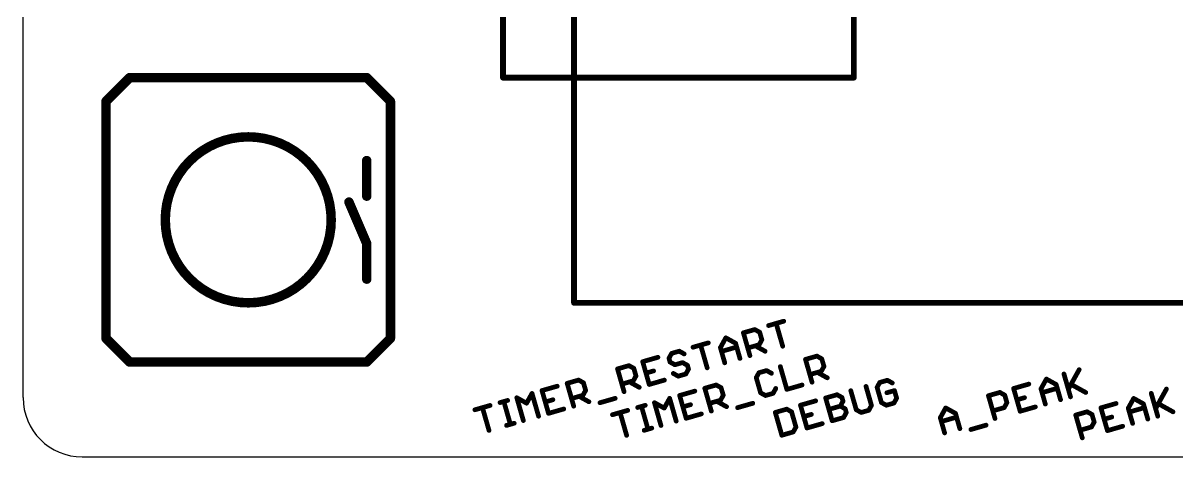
# Model space of a CAD drawing. Extents: x 0 to 102, y -4 to 29.
# Drawn here: x 0 to 24.73, y 0 to 9.3 of the extents above; entities that cross this region are included whole.
import ezdxf

# ---------------------------------------------------------------- set-up
doc = ezdxf.new("R2010")
doc.units = 0
for name, color, linetype in [('20', 53, 'CONTINUOUS'), ('21', 253, 'CONTINUOUS'), ('25', 253, 'CONTINUOUS'), ('51', 41, 'CONTINUOUS')]:
    doc.layers.add(name, color=color, linetype=linetype)

msp = doc.modelspace()

# ---------------------------------------------------------------- linework, layer by layer
at = {"layer": '20'}
for p, q in [((0, 1.27), (0, 24.13)), ((1.27, 0), (100.33, 0))]:
    msp.add_line(p, q, dxfattribs=at)
msp.add_arc((1.27, 1.27), 1.27, 180, 270, dxfattribs=at)
at = {"layer": '21'}
for points, const_width in [([(10.287, 8.128), (10.287, 17.272)], 0.127), ([(17.8054, 8.128), (17.8054, 17.272)], 0.127), ([(6.985, 8.128), (2.667, 8.128)], 0.2032), ([(10.287, 8.128), (17.8054, 8.128)], 0.127), ([(1.778, 4.082), (1.778, 6.096)], 0.2032), ([(7.874, 4.052), (7.874, 6.096)], 0.2032), ([(2.667, 2.032), (6.985, 2.032)], 0.2032)]:
    msp.add_lwpolyline(points, dxfattribs=dict(at, const_width=const_width))
for points, const_width in [([(2.667, 8.1788, 1), (2.667, 8.0772)], 0.1016), ([(6.985, 8.0772, 1), (6.985, 8.1788)], 0.1016), ([(10.287, 8.1598, 1), (10.287, 8.0962)], 0.0635), ([(17.8054, 8.0962, 1), (17.8054, 8.1598)], 0.0635), ([(10.2553, 8.128, 1), (10.3188, 8.128)], 0.0635), ([(17.7737, 8.128, 1), (17.8372, 8.128)], 0.0635), ([(4.826, 3.302, 1), (4.826, 6.858, 1), (4.826, 3.302)], 0.2032), ([(1.8288, 6.096, 1), (1.7272, 6.096)], 0.1016), ([(7.9248, 6.096, 1), (7.8232, 6.096)], 0.1016), ([(1.7272, 4.082, 1), (1.8288, 4.082)], 0.1016), ([(7.8232, 4.052, 1), (7.9248, 4.052)], 0.1016), ([(2.667, 2.0828, 1), (2.667, 1.9812)], 0.1016), ([(6.985, 1.9812, 1), (6.985, 2.0828)], 0.1016)]:
    msp.add_lwpolyline(points, format="xyb", dxfattribs=dict(at, const_width=const_width))
at = {"layer": '25'}
for points, const_width in [([(11.811, 3.302), (11.811, 22.098)], 0.127), ([(48.895, 3.302), (11.811, 3.302)], 0.127), ([(15.4388, 2.6598), (15.6832, 2.7298)], 0.1016), ([(15.6832, 2.7298), (15.788, 2.6717)], 0.1016), ([(15.788, 2.6717), (15.8347, 2.5088)], 0.1016), ([(15.9784, 2.8145), (16.3042, 2.9079)], 0.1016), ([(16.2814, 2.3724), (16.1413, 2.8612)], 0.1016), ([(14.3597, 2.3503), (14.6855, 2.4438)], 0.1016), ([(14.946, 2.3421), (15.0622, 2.5518)], 0.1016), ([(15.0622, 2.5518), (15.2718, 2.4356)], 0.1016), ([(15.2718, 2.4356), (15.3652, 2.1097)], 0.1016), ([(15.5789, 2.171), (15.4388, 2.6598)], 0.1016), ([(15.8347, 2.5088), (15.7766, 2.404)], 0.1016), ([(13.9016, 2.219), (13.8435, 2.1141)], 0.1016), ([(14.0645, 2.2657), (13.9016, 2.219)], 0.1016), ([(14.1693, 2.2076), (14.0645, 2.2657)], 0.1016), ([(14.6627, 1.9083), (14.5226, 2.397)], 0.1016), ([(15.0394, 2.0163), (14.946, 2.3421)], 0.1016), ([(14.9693, 2.2607), (15.2951, 2.3541)], 0.1016), ([(15.7766, 2.404), (15.5322, 2.3339)], 0.1016), ([(15.6951, 2.3806), (15.9048, 2.2644)], 0.1016), ([(12.741, 1.8862), (12.9854, 1.9563)], 0.1016), ([(12.9854, 1.9563), (13.0902, 1.8982)], 0.1016), ([(13.6064, 2.1343), (13.2806, 2.0409)], 0.1016), ([(13.2806, 2.0409), (13.4207, 1.5522)], 0.1016), ([(13.8435, 2.1141), (13.8668, 2.0327)], 0.1016), ([(13.8668, 2.0327), (13.9716, 1.9746)], 0.1016), ([(13.9716, 1.9746), (14.1346, 2.0213)], 0.1016), ([(14.1346, 2.0213), (14.2394, 1.9632)], 0.1016), ([(14.2394, 1.9632), (14.2627, 1.8818)], 0.1016), ([(16.2304, 1.9355), (16.3706, 1.4468)], 0.1016), ([(16.77, 2.0902), (17.0143, 2.1603)], 0.1016), ([(16.9101, 1.6015), (16.77, 2.0902)], 0.1016), ([(17.0143, 2.1603), (17.1192, 2.1022)], 0.1016), ([(17.1659, 1.9393), (17.1078, 1.8345)], 0.1016), ([(17.1192, 2.1022), (17.1659, 1.9393)], 0.1016), ([(12.8811, 1.3974), (12.741, 1.8862)], 0.1016), ([(13.1369, 1.7352), (13.0788, 1.6304)], 0.1016), ([(13.0902, 1.8982), (13.1369, 1.7352)], 0.1016), ([(13.3506, 1.7965), (13.5135, 1.8432)], 0.1016), ([(14.0417, 1.7302), (13.9369, 1.7883)], 0.1016), ([(14.2046, 1.7769), (14.0417, 1.7302)], 0.1016), ([(14.2627, 1.8818), (14.2046, 1.7769)], 0.1016), ([(15.7723, 1.8041), (15.7142, 1.6993)], 0.1016), ([(15.7142, 1.6993), (15.8076, 1.3735)], 0.1016), ([(15.9352, 1.8509), (15.7723, 1.8041)], 0.1016), ([(16.04, 1.7928), (15.9352, 1.8509)], 0.1016), ([(17.1078, 1.8345), (16.8634, 1.7644)], 0.1016), ([(17.0263, 1.8111), (17.2359, 1.6949)], 0.1016), ([(22.31, 1.7763), (22.4501, 1.2876)], 0.1016), ([(22.4034, 1.4505), (22.6358, 1.8697)], 0.1016), ([(11.4481, 1.5155), (11.1223, 1.422)], 0.1016), ([(11.6619, 1.5767), (11.9062, 1.6468)], 0.1016), ([(11.802, 1.088), (11.6619, 1.5767)], 0.1016), ([(11.9062, 1.6468), (12.011, 1.5887)], 0.1016), ([(12.011, 1.5887), (12.0578, 1.4258)], 0.1016), ([(13.0788, 1.6304), (12.8344, 1.5604)], 0.1016), ([(12.9973, 1.6071), (13.207, 1.4909)], 0.1016), ([(13.4207, 1.5522), (13.7465, 1.6456)], 0.1016), ([(14.6117, 1.4714), (14.8561, 1.5414)], 0.1016), ([(14.7519, 0.9826), (14.6117, 1.4714)], 0.1016), ([(14.8561, 1.5414), (14.9609, 1.4833)], 0.1016), ([(14.9609, 1.4833), (15.0076, 1.3204)], 0.1016), ([(16.0754, 1.3621), (16.1335, 1.4669)], 0.1016), ([(16.3706, 1.4468), (16.6964, 1.5402)], 0.1016), ([(18.184, 1.1037), (18.0673, 1.511)], 0.1016), ([(18.3624, 1.5956), (18.3043, 1.4908)], 0.1016), ([(18.3043, 1.4908), (18.3978, 1.165)], 0.1016), ([(18.5254, 1.6423), (18.3624, 1.5956)], 0.1016), ([(18.6302, 1.5842), (18.5254, 1.6423)], 0.1016), ([(21.5567, 1.5603), (21.2308, 1.4669)], 0.1016), ([(21.2308, 1.4669), (21.371, 0.9782)], 0.1016), ([(21.8171, 1.4587), (21.9333, 1.6683)], 0.1016), ([(21.9105, 1.1329), (21.8171, 1.4587)], 0.1016), ([(21.8405, 1.3772), (22.1663, 1.4707)], 0.1016), ([(21.9333, 1.6683), (22.1429, 1.5521)], 0.1016), ([(22.1429, 1.5521), (22.2364, 1.2263)], 0.1016), ([(22.4615, 1.5553), (22.7759, 1.381)], 0.1016), ([(24.2741, 1.0357), (24.5065, 1.4549)], 0.1016), ([(10.223, 1.1642), (10.3859, 1.2109)], 0.1016), ([(10.4446, 0.6988), (10.3045, 1.1875)], 0.1016), ([(10.7229, 0.7786), (10.5827, 1.2673)], 0.1016), ([(10.5827, 1.2673), (10.7924, 1.1511)], 0.1016), ([(10.7924, 1.1511), (10.9086, 1.3607)], 0.1016), ([(10.9086, 1.3607), (11.0487, 0.872)], 0.1016), ([(11.1223, 1.422), (11.2624, 0.9333)], 0.1016), ([(11.1924, 1.1777), (11.3553, 1.2244)], 0.1016), ([(11.9997, 1.321), (11.7553, 1.2509)], 0.1016), ([(11.9182, 1.2976), (12.1278, 1.1814)], 0.1016), ([(12.0578, 1.4258), (11.9997, 1.321)], 0.1016), ([(12.3649, 1.1613), (12.6908, 1.2547)], 0.1016), ([(13.7422, 1.0457), (13.8584, 1.2554)], 0.1016), ([(13.8584, 1.2554), (13.9986, 0.7666)], 0.1016), ([(14.398, 1.4101), (14.0722, 1.3166)], 0.1016), ([(14.0722, 1.3166), (14.2123, 0.8279)], 0.1016), ([(14.9495, 1.2156), (14.7051, 1.1455)], 0.1016), ([(14.8681, 1.1922), (15.0777, 1.076)], 0.1016), ([(15.0076, 1.3204), (14.9495, 1.2156)], 0.1016), ([(15.8076, 1.3735), (15.9124, 1.3154)], 0.1016), ([(15.9124, 1.3154), (16.0754, 1.3621)], 0.1016), ([(16.9881, 1.2015), (16.6623, 1.1081)], 0.1016), ([(17.2019, 1.2628), (17.4462, 1.3329)], 0.1016), ([(17.342, 0.7741), (17.2019, 1.2628)], 0.1016), ([(17.4462, 1.3329), (17.551, 1.2748)], 0.1016), ([(17.5744, 1.1934), (17.5163, 1.0885)], 0.1016), ([(17.551, 1.2748), (17.5744, 1.1934)], 0.1016), ([(17.7414, 1.4176), (17.8582, 1.0103)], 0.1016), ([(18.6769, 1.4213), (18.514, 1.3746)], 0.1016), ([(18.6655, 1.1536), (18.7236, 1.2584)], 0.1016), ([(18.7236, 1.2584), (18.6769, 1.4213)], 0.1016), ([(20.6913, 1.3122), (20.9356, 1.3822)], 0.1016), ([(20.8314, 0.8234), (20.6913, 1.3122)], 0.1016), ([(20.9356, 1.3822), (21.0405, 1.3241)], 0.1016), ([(21.0405, 1.3241), (21.0872, 1.1612)], 0.1016), ([(21.3009, 1.2225), (21.4638, 1.2692)], 0.1016), ([(23.6878, 1.0439), (23.804, 1.2535)], 0.1016), ([(23.804, 1.2535), (24.0137, 1.1373)], 0.1016), ([(24.1807, 1.3615), (24.3208, 0.8728)], 0.1016), ([(9.6835, 1.0095), (10.0093, 1.1029)], 0.1016), ([(9.9865, 0.5674), (9.8464, 1.0562)], 0.1016), ([(11.2624, 0.9333), (11.5883, 1.0267)], 0.1016), ([(12.6333, 0.9041), (12.9591, 0.9975)], 0.1016), ([(12.9364, 0.462), (12.7962, 0.9508)], 0.1016), ([(13.1729, 1.0588), (13.3358, 1.1055)], 0.1016), ([(13.3945, 0.5934), (13.2543, 1.0821)], 0.1016), ([(13.6727, 0.6732), (13.5326, 1.1619)], 0.1016), ([(13.5326, 1.1619), (13.7422, 1.0457)], 0.1016), ([(14.1422, 1.0723), (14.3051, 1.119)], 0.1016), ([(15.3148, 1.0559), (15.6406, 1.1493)], 0.1016), ([(16.3671, 1.0235), (16.1227, 0.9534)], 0.1016), ([(16.1227, 0.9534), (16.2629, 0.4647)], 0.1016), ([(16.4719, 0.9654), (16.3671, 1.0235)], 0.1016), ([(16.5654, 0.6395), (16.4719, 0.9654)], 0.1016), ([(16.6623, 1.1081), (16.8024, 0.6194)], 0.1016), ([(17.2719, 1.0185), (17.5163, 1.0885)], 0.1016), ([(17.5163, 1.0885), (17.6211, 1.0304)], 0.1016), ([(17.6445, 0.949), (17.5864, 0.8442)], 0.1016), ([(17.6211, 1.0304), (17.6445, 0.949)], 0.1016), ([(17.8582, 1.0103), (17.963, 0.9522)], 0.1016), ([(17.963, 0.9522), (18.1259, 0.9989)], 0.1016), ([(18.1259, 0.9989), (18.184, 1.1037)], 0.1016), ([(18.3978, 1.165), (18.5026, 1.1069)], 0.1016), ([(18.5026, 1.1069), (18.6655, 1.1536)], 0.1016), ([(19.6589, 0.8398), (19.7751, 1.0495)], 0.1016), ([(19.7751, 1.0495), (19.9847, 0.9333)], 0.1016), ([(21.0291, 1.0564), (20.7847, 0.9863)], 0.1016), ([(21.0872, 1.1612), (21.0291, 1.0564)], 0.1016), ([(21.371, 0.9782), (21.6968, 1.0716)], 0.1016), ([(22.562, 0.8974), (22.8064, 0.9674)], 0.1016), ([(22.8064, 0.9674), (22.9112, 0.9093)], 0.1016), ([(23.4274, 1.1455), (23.1016, 1.0521)], 0.1016), ([(23.1016, 1.0521), (23.2417, 0.5633)], 0.1016), ([(23.7813, 0.7181), (23.6878, 1.0439)], 0.1016), ([(23.7112, 0.9624), (24.037, 1.0558)], 0.1016), ([(24.0137, 1.1373), (24.1071, 0.8115)], 0.1016), ([(24.3322, 1.1405), (24.6467, 0.9662)], 0.1016), ([(10.3632, 0.6754), (10.5261, 0.7221)], 0.1016), ([(14.2123, 0.8279), (14.5381, 0.9213)], 0.1016), ([(16.7324, 0.8637), (16.8953, 0.9105)], 0.1016), ([(16.8024, 0.6194), (17.1283, 0.7128)], 0.1016), ([(17.5864, 0.8442), (17.342, 0.7741)], 0.1016), ([(19.7523, 0.514), (19.6589, 0.8398)], 0.1016), ([(19.6822, 0.7584), (20.0081, 0.8518)], 0.1016), ([(19.9847, 0.9333), (20.0781, 0.6074)], 0.1016), ([(22.7021, 0.4086), (22.562, 0.8974)], 0.1016), ([(22.9579, 0.7464), (22.8998, 0.6416)], 0.1016), ([(22.9112, 0.9093), (22.9579, 0.7464)], 0.1016), ([(23.1716, 0.8077), (23.3346, 0.8544)], 0.1016), ([(13.313, 0.57), (13.4759, 0.6168)], 0.1016), ([(16.2629, 0.4647), (16.5072, 0.5347)], 0.1016), ([(16.5072, 0.5347), (16.5654, 0.6395)], 0.1016), ([(20.3152, 0.5873), (20.641, 0.6807)], 0.1016), ([(22.8998, 0.6416), (22.6554, 0.5715)], 0.1016), ([(23.2417, 0.5633), (23.5675, 0.6568)], 0.1016)]:
    msp.add_lwpolyline(points, dxfattribs=dict(at, const_width=const_width))
for points, const_width in [([(11.811, 3.3338, 1), (11.811, 3.2702)], 0.0635), ([(11.7792, 3.302, 1), (11.8428, 3.302)], 0.0635), ([(15.6955, 2.752, 1), (15.6709, 2.7076)], 0.0508), ([(15.6902, 2.7054, 1), (15.6762, 2.7542)], 0.0508), ([(15.8124, 2.6787, 1), (15.7636, 2.6647)], 0.0508), ([(15.9714, 2.8389, 1), (15.9854, 2.7901)], 0.0508), ([(16.1657, 2.8682, 1), (16.1169, 2.8542)], 0.0508), ([(16.3112, 2.8835, 1), (16.2972, 2.9323)], 0.0508), ([(14.6925, 2.4193, 1), (14.6785, 2.4682)], 0.0508), ([(15.0745, 2.574, 1), (15.0498, 2.5295)], 0.0508), ([(15.0844, 2.5394, 1), (15.0399, 2.5641)], 0.0508), ([(15.2962, 2.4426, 1), (15.2474, 2.4286)], 0.0508), ([(15.2595, 2.4133, 1), (15.2841, 2.4578)], 0.0508), ([(15.4632, 2.6668, 1), (15.4144, 2.6528)], 0.0508), ([(15.4318, 2.6842, 1), (15.4458, 2.6353)], 0.0508), ([(15.7757, 2.6495, 1), (15.8003, 2.6939)], 0.0508), ([(15.8103, 2.5018, 1), (15.8591, 2.5158)], 0.0508), ([(15.8569, 2.4965, 1), (15.8125, 2.5211)], 0.0508), ([(13.8946, 2.2434, 1), (13.9086, 2.1945)], 0.0508), ([(13.9238, 2.2067, 1), (13.8794, 2.2313)], 0.0508), ([(14.0768, 2.2879, 1), (14.0522, 2.2435)], 0.0508), ([(14.0715, 2.2413, 1), (14.0575, 2.2901)], 0.0508), ([(14.157, 2.1854, 1), (14.1816, 2.2298)], 0.0508), ([(14.3527, 2.3747, 1), (14.3667, 2.3259)], 0.0508), ([(14.547, 2.404, 1), (14.4982, 2.39)], 0.0508), ([(14.9704, 2.3491, 1), (14.9215, 2.3351)], 0.0508), ([(14.9237, 2.3544, 1), (14.9682, 2.3298)], 0.0508), ([(14.9623, 2.2851, 1), (14.9763, 2.2363)], 0.0508), ([(15.3021, 2.3297, 1), (15.2881, 2.3785)], 0.0508), ([(15.5252, 2.3583, 1), (15.5392, 2.3095)], 0.0508), ([(15.7075, 2.4029, 1), (15.6828, 2.3584)], 0.0508), ([(15.7544, 2.4163, 1), (15.7988, 2.3917)], 0.0508), ([(15.7836, 2.3796, 1), (15.7696, 2.4284)], 0.0508), ([(15.8925, 2.2422, 1), (15.9171, 2.2867)], 0.0508), ([(16.257, 2.3654, 1), (16.3058, 2.3794)], 0.0508), ([(12.9977, 1.9785, 1), (12.973, 1.934)], 0.0508), ([(12.9924, 1.9318, 1), (12.9784, 1.9807)], 0.0508), ([(13.305, 2.0479, 1), (13.2561, 2.0339)], 0.0508), ([(13.2736, 2.0653, 1), (13.2876, 2.0165)], 0.0508), ([(13.6134, 2.1099, 1), (13.5994, 2.1587)], 0.0508), ([(13.8679, 2.1212, 1), (13.8191, 2.1071)], 0.0508), ([(13.8213, 2.1265, 1), (13.8657, 2.1018)], 0.0508), ([(13.8791, 2.0549, 1), (13.8545, 2.0105)], 0.0508), ([(13.8424, 2.0257, 1), (13.8912, 2.0397)], 0.0508), ([(13.9646, 1.999, 1), (13.9786, 1.9502)], 0.0508), ([(13.9593, 1.9524, 1), (13.984, 1.9968)], 0.0508), ([(14.1469, 2.0435, 1), (14.1222, 1.9991)], 0.0508), ([(14.1416, 1.9969, 1), (14.1276, 2.0457)], 0.0508), ([(14.2638, 1.9702, 1), (14.215, 1.9562)], 0.0508), ([(14.2271, 1.941, 1), (14.2517, 1.9854)], 0.0508), ([(15.015, 2.0093, 1), (15.0638, 2.0233)], 0.0508), ([(15.3408, 2.1027, 1), (15.3896, 2.1167)], 0.0508), ([(15.5545, 2.164, 1), (15.6034, 2.178)], 0.0508), ([(16.2548, 1.9425, 1), (16.206, 1.9285)], 0.0508), ([(16.7944, 2.0972, 1), (16.7456, 2.0832)], 0.0508), ([(16.763, 2.1146, 1), (16.777, 2.0658)], 0.0508), ([(17.0266, 2.1825, 1), (17.002, 2.1381)], 0.0508), ([(17.0213, 2.1359, 1), (17.0073, 2.1847)], 0.0508), ([(17.1436, 2.1092, 1), (17.0947, 2.0952)], 0.0508), ([(17.1068, 2.08, 1), (17.1315, 2.1244)], 0.0508), ([(17.1881, 1.927, 1), (17.1437, 1.9516)], 0.0508), ([(12.7654, 1.8932, 1), (12.7166, 1.8792)], 0.0508), ([(12.734, 1.9106, 1), (12.748, 1.8618)], 0.0508), ([(13.1146, 1.9052, 1), (13.0658, 1.8911)], 0.0508), ([(13.0779, 1.8759, 1), (13.1025, 1.9204)], 0.0508), ([(13.1125, 1.7282, 1), (13.1613, 1.7422)], 0.0508), ([(13.1591, 1.7229, 1), (13.1147, 1.7475)], 0.0508), ([(13.3436, 1.8209, 1), (13.3576, 1.7721)], 0.0508), ([(13.5205, 1.8188, 1), (13.5065, 1.8677)], 0.0508), ([(13.9492, 1.8105, 1), (13.9246, 1.7661)], 0.0508), ([(14.0347, 1.7546, 1), (14.0487, 1.7058)], 0.0508), ([(14.0294, 1.708, 1), (14.054, 1.7524)], 0.0508), ([(14.1824, 1.7893, 1), (14.2268, 1.7646)], 0.0508), ([(14.2116, 1.7525, 1), (14.1976, 1.8014)], 0.0508), ([(14.2383, 1.8748, 1), (14.2871, 1.8888)], 0.0508), ([(14.2849, 1.8694, 1), (14.2405, 1.8941)], 0.0508), ([(14.6383, 1.9013, 1), (14.6872, 1.9153)], 0.0508), ([(15.7386, 1.7063, 1), (15.6898, 1.6923)], 0.0508), ([(15.692, 1.7116, 1), (15.7364, 1.687)], 0.0508), ([(15.7653, 1.8286, 1), (15.7793, 1.7797)], 0.0508), ([(15.7945, 1.7918, 1), (15.7501, 1.8165)], 0.0508), ([(15.9475, 1.8731, 1), (15.9229, 1.8286)], 0.0508), ([(15.9422, 1.8264, 1), (15.9282, 1.8753)], 0.0508), ([(16.0277, 1.7705, 1), (16.0523, 1.815)], 0.0508), ([(16.8564, 1.7888, 1), (16.8704, 1.74)], 0.0508), ([(17.0386, 1.8333, 1), (17.014, 1.7889)], 0.0508), ([(17.0856, 1.8468, 1), (17.13, 1.8222)], 0.0508), ([(17.1148, 1.81, 1), (17.1008, 1.8589)], 0.0508), ([(17.1414, 1.9323, 1), (17.1903, 1.9463)], 0.0508), ([(17.2236, 1.6727, 1), (17.2483, 1.7171)], 0.0508), ([(22.3344, 1.7833, 1), (22.2855, 1.7693)], 0.0508), ([(22.658, 1.8574, 1), (22.6136, 1.8821)], 0.0508), ([(11.4551, 1.491, 1), (11.4411, 1.5399)], 0.0508), ([(11.6863, 1.5837, 1), (11.6374, 1.5697)], 0.0508), ([(11.6549, 1.6012, 1), (11.6689, 1.5523)], 0.0508), ([(11.9185, 1.669, 1), (11.8939, 1.6246)], 0.0508), ([(11.9132, 1.6224, 1), (11.8992, 1.6712)], 0.0508), ([(12.0355, 1.5957, 1), (11.9866, 1.5817)], 0.0508), ([(11.9987, 1.5665, 1), (12.0234, 1.6109)], 0.0508), ([(12.8274, 1.5848, 1), (12.8414, 1.5359)], 0.0508), ([(13.0096, 1.6293, 1), (12.985, 1.5849)], 0.0508), ([(13.0566, 1.6427, 1), (13.101, 1.6181)], 0.0508), ([(13.0858, 1.606, 1), (13.0718, 1.6548)], 0.0508), ([(13.1946, 1.4687, 1), (13.2193, 1.5131)], 0.0508), ([(13.4137, 1.5766, 1), (13.4277, 1.5277)], 0.0508), ([(13.3963, 1.5452, 1), (13.4451, 1.5592)], 0.0508), ([(13.7535, 1.6212, 1), (13.7395, 1.67)], 0.0508), ([(14.6361, 1.4784, 1), (14.5873, 1.4644)], 0.0508), ([(14.6047, 1.4958, 1), (14.6187, 1.4469)], 0.0508), ([(14.8684, 1.5636, 1), (14.8438, 1.5192)], 0.0508), ([(14.8631, 1.517, 1), (14.8491, 1.5658)], 0.0508), ([(14.9853, 1.4903, 1), (14.9365, 1.4763)], 0.0508), ([(14.9486, 1.4611, 1), (14.9732, 1.5055)], 0.0508), ([(16.1557, 1.4546, 1), (16.1112, 1.4792)], 0.0508), ([(16.3635, 1.4712, 1), (16.3776, 1.4224)], 0.0508), ([(16.7034, 1.5158, 1), (16.6894, 1.5646)], 0.0508), ([(16.8857, 1.5945, 1), (16.9345, 1.6085)], 0.0508), ([(18.0917, 1.518, 1), (18.0428, 1.504)], 0.0508), ([(18.3288, 1.4978, 1), (18.2799, 1.4838)], 0.0508), ([(18.2821, 1.5031, 1), (18.3266, 1.4785)], 0.0508), ([(18.3554, 1.62, 1), (18.3694, 1.5712)], 0.0508), ([(18.3847, 1.5833, 1), (18.3402, 1.6079)], 0.0508), ([(18.5377, 1.6646, 1), (18.513, 1.6201)], 0.0508), ([(18.5324, 1.6179, 1), (18.5184, 1.6668)], 0.0508), ([(18.6179, 1.562, 1), (18.6425, 1.6065)], 0.0508), ([(21.2553, 1.4739, 1), (21.2064, 1.4599)], 0.0508), ([(21.2238, 1.4913, 1), (21.2378, 1.4425)], 0.0508), ([(21.5637, 1.5359, 1), (21.5497, 1.5847)], 0.0508), ([(21.8415, 1.4657, 1), (21.7927, 1.4517)], 0.0508), ([(21.7949, 1.471, 1), (21.8393, 1.4464)], 0.0508), ([(21.9456, 1.6905, 1), (21.921, 1.6461)], 0.0508), ([(21.9555, 1.656, 1), (21.9111, 1.6806)], 0.0508), ([(22.1674, 1.5591, 1), (22.1185, 1.5451)], 0.0508), ([(22.1306, 1.5299, 1), (22.1553, 1.5743)], 0.0508), ([(22.1733, 1.4462, 1), (22.1593, 1.4951)], 0.0508), ([(22.3812, 1.4628, 1), (22.4256, 1.4382)], 0.0508), ([(22.4738, 1.5775, 1), (22.4492, 1.5331)], 0.0508), ([(24.5287, 1.4426, 1), (24.4843, 1.4673)], 0.0508), ([(10.3289, 1.1945, 1), (10.2801, 1.1805)], 0.0508), ([(10.3929, 1.1865, 1), (10.3789, 1.2353)], 0.0508), ([(10.6072, 1.2743, 1), (10.5583, 1.2603)], 0.0508), ([(10.5951, 1.2895, 1), (10.5704, 1.2451)], 0.0508), ([(10.933, 1.3677, 1), (10.8841, 1.3537)], 0.0508), ([(10.9308, 1.3484, 1), (10.8864, 1.3731)], 0.0508), ([(11.1467, 1.429, 1), (11.0979, 1.415)], 0.0508), ([(11.1153, 1.4464, 1), (11.1293, 1.3976)], 0.0508), ([(11.3623, 1.2, 1), (11.3483, 1.2488)], 0.0508), ([(11.7483, 1.2753, 1), (11.7623, 1.2265)], 0.0508), ([(11.9305, 1.3198, 1), (11.9059, 1.2754)], 0.0508), ([(11.9774, 1.3333, 1), (12.0219, 1.3087)], 0.0508), ([(12.0067, 1.2966, 1), (11.9927, 1.3454)], 0.0508), ([(12.0333, 1.4188, 1), (12.0822, 1.4328)], 0.0508), ([(12.08, 1.4135, 1), (12.0355, 1.4381)], 0.0508), ([(12.6978, 1.2303, 1), (12.6838, 1.2791)], 0.0508), ([(12.8567, 1.3904, 1), (12.9056, 1.4044)], 0.0508), ([(13.8828, 1.2624, 1), (13.834, 1.2484)], 0.0508), ([(13.8806, 1.243, 1), (13.8362, 1.2677)], 0.0508), ([(14.0966, 1.3236, 1), (14.0477, 1.3096)], 0.0508), ([(14.0652, 1.3411, 1), (14.0792, 1.2922)], 0.0508), ([(14.405, 1.3857, 1), (14.391, 1.4345)], 0.0508), ([(14.8804, 1.2145, 1), (14.8557, 1.17)], 0.0508), ([(14.9273, 1.2279, 1), (14.9717, 1.2033)], 0.0508), ([(14.9565, 1.1912, 1), (14.9425, 1.24)], 0.0508), ([(14.9832, 1.3134, 1), (15.032, 1.3274)], 0.0508), ([(15.0298, 1.3081, 1), (14.9854, 1.3327)], 0.0508), ([(15.8199, 1.3957, 1), (15.7953, 1.3513)], 0.0508), ([(15.7832, 1.3665, 1), (15.832, 1.3805)], 0.0508), ([(15.9054, 1.3398, 1), (15.9194, 1.291)], 0.0508), ([(15.9001, 1.2932, 1), (15.9248, 1.3376)], 0.0508), ([(16.0531, 1.3744, 1), (16.0976, 1.3498)], 0.0508), ([(16.0824, 1.3377, 1), (16.0684, 1.3865)], 0.0508), ([(16.3461, 1.4398, 1), (16.395, 1.4538)], 0.0508), ([(16.9951, 1.1771, 1), (16.9811, 1.226)], 0.0508), ([(17.2263, 1.2698, 1), (17.1774, 1.2558)], 0.0508), ([(17.1949, 1.2873, 1), (17.2089, 1.2384)], 0.0508), ([(17.4585, 1.3551, 1), (17.4339, 1.3107)], 0.0508), ([(17.4532, 1.3085, 1), (17.4392, 1.3573)], 0.0508), ([(17.5755, 1.2818, 1), (17.5266, 1.2678)], 0.0508), ([(17.5387, 1.2526, 1), (17.5634, 1.297)], 0.0508), ([(17.5966, 1.181, 1), (17.5522, 1.2057)], 0.0508), ([(17.7658, 1.4246, 1), (17.717, 1.4105)], 0.0508), ([(18.507, 1.399, 1), (18.521, 1.3502)], 0.0508), ([(18.7013, 1.4283, 1), (18.6525, 1.4143)], 0.0508), ([(18.6839, 1.3969, 1), (18.6699, 1.4457)], 0.0508), ([(18.6992, 1.2514, 1), (18.748, 1.2654)], 0.0508), ([(18.7458, 1.2461, 1), (18.7014, 1.2707)], 0.0508), ([(20.7157, 1.3192, 1), (20.6669, 1.3052)], 0.0508), ([(20.6843, 1.3366, 1), (20.6983, 1.2878)], 0.0508), ([(20.948, 1.4045, 1), (20.9233, 1.36)], 0.0508), ([(20.9426, 1.3578, 1), (20.9286, 1.4067)], 0.0508), ([(21.0649, 1.3311, 1), (21.016, 1.3171)], 0.0508), ([(21.0281, 1.3019, 1), (21.0528, 1.3464)], 0.0508), ([(21.2939, 1.2469, 1), (21.3079, 1.1981)], 0.0508), ([(21.4708, 1.2448, 1), (21.4568, 1.2936)], 0.0508), ([(21.8335, 1.4016, 1), (21.8475, 1.3528)], 0.0508), ([(22.212, 1.2193, 1), (22.2608, 1.2333)], 0.0508), ([(22.4257, 1.2806, 1), (22.4745, 1.2946)], 0.0508), ([(22.7636, 1.3588, 1), (22.7882, 1.4032)], 0.0508), ([(23.8164, 1.2757, 1), (23.7917, 1.2313)], 0.0508), ([(23.8263, 1.2412, 1), (23.7818, 1.2658)], 0.0508), ([(24.2051, 1.3685, 1), (24.1563, 1.3545)], 0.0508), ([(9.6765, 1.0339, 1), (9.6905, 0.985)], 0.0508), ([(9.8708, 1.0632, 1), (9.822, 1.0492)], 0.0508), ([(10.0163, 1.0785, 1), (10.0023, 1.1273)], 0.0508), ([(10.216, 1.1886, 1), (10.23, 1.1398)], 0.0508), ([(10.7702, 1.1634, 1), (10.8146, 1.1388)], 0.0508), ([(10.7801, 1.1289, 1), (10.8047, 1.1733)], 0.0508), ([(11.1854, 1.2021, 1), (11.1994, 1.1532)], 0.0508), ([(11.5953, 1.0023, 1), (11.5813, 1.0511)], 0.0508), ([(11.7776, 1.081, 1), (11.8264, 1.095)], 0.0508), ([(12.1155, 1.1592, 1), (12.1401, 1.2037)], 0.0508), ([(12.3579, 1.1857, 1), (12.3719, 1.1369)], 0.0508), ([(12.8207, 0.9578, 1), (12.7718, 0.9438)], 0.0508), ([(12.9661, 0.9731, 1), (12.9521, 1.0219)], 0.0508), ([(13.1659, 1.0832, 1), (13.1799, 1.0344)], 0.0508), ([(13.2788, 1.0891, 1), (13.2299, 1.0751)], 0.0508), ([(13.3428, 1.0811, 1), (13.3288, 1.1299)], 0.0508), ([(13.557, 1.1689, 1), (13.5082, 1.1549)], 0.0508), ([(13.5449, 1.1841, 1), (13.5203, 1.1397)], 0.0508), ([(13.72, 1.058, 1), (13.7644, 1.0334)], 0.0508), ([(13.7299, 1.0235, 1), (13.7545, 1.0679)], 0.0508), ([(14.1352, 1.0967, 1), (14.1492, 1.0479)], 0.0508), ([(14.3121, 1.0946, 1), (14.2981, 1.1434)], 0.0508), ([(14.6981, 1.17, 1), (14.7121, 1.1211)], 0.0508), ([(14.7274, 0.9756, 1), (14.7763, 0.9896)], 0.0508), ([(15.0654, 1.0538, 1), (15.09, 1.0983)], 0.0508), ([(15.3078, 1.0803, 1), (15.3218, 1.0315)], 0.0508), ([(15.6476, 1.1249, 1), (15.6336, 1.1737)], 0.0508), ([(16.1472, 0.9604, 1), (16.0983, 0.9464)], 0.0508), ([(16.1157, 0.9778, 1), (16.1297, 0.929)], 0.0508), ([(16.3794, 1.0457, 1), (16.3548, 1.0013)], 0.0508), ([(16.3741, 0.9991, 1), (16.3601, 1.0479)], 0.0508), ([(16.4963, 0.9724, 1), (16.4475, 0.9584)], 0.0508), ([(16.4596, 0.9432, 1), (16.4842, 0.9876)], 0.0508), ([(16.6867, 1.1151, 1), (16.6379, 1.1011)], 0.0508), ([(16.6553, 1.1325, 1), (16.6693, 1.0837)], 0.0508), ([(17.2649, 1.0429, 1), (17.2789, 0.994)], 0.0508), ([(17.5286, 1.1108, 1), (17.504, 1.0663)], 0.0508), ([(17.4941, 1.1008, 1), (17.5385, 1.0762)], 0.0508), ([(17.5233, 1.0641, 1), (17.5093, 1.113)], 0.0508), ([(17.55, 1.1863, 1), (17.5988, 1.2004)], 0.0508), ([(17.6455, 1.0374, 1), (17.5967, 1.0234)], 0.0508), ([(17.6088, 1.0082, 1), (17.6334, 1.0527)], 0.0508), ([(17.6667, 0.9367, 1), (17.6223, 0.9613)], 0.0508), ([(17.8705, 1.0325, 1), (17.8459, 0.9881)], 0.0508), ([(17.8338, 1.0033, 1), (17.8826, 1.0173)], 0.0508), ([(17.956, 0.9766, 1), (17.97, 0.9278)], 0.0508), ([(17.9507, 0.93, 1), (17.9753, 0.9744)], 0.0508), ([(18.1037, 1.0112, 1), (18.1481, 0.9866)], 0.0508), ([(18.1329, 0.9745, 1), (18.1189, 1.0233)], 0.0508), ([(18.1596, 1.0967, 1), (18.2085, 1.1107)], 0.0508), ([(18.2063, 1.0914, 1), (18.1618, 1.116)], 0.0508), ([(18.4101, 1.1872, 1), (18.3855, 1.1428)], 0.0508), ([(18.3734, 1.158, 1), (18.4222, 1.172)], 0.0508), ([(18.4956, 1.1313, 1), (18.5096, 1.0825)], 0.0508), ([(18.4903, 1.0847, 1), (18.5149, 1.1291)], 0.0508), ([(18.6433, 1.1659, 1), (18.6877, 1.1413)], 0.0508), ([(18.6725, 1.1292, 1), (18.6585, 1.178)], 0.0508), ([(19.7874, 1.0717, 1), (19.7628, 1.0272)], 0.0508), ([(19.7973, 1.0371, 1), (19.7529, 1.0618)], 0.0508), ([(20.7777, 1.0108, 1), (20.7917, 0.9619)], 0.0508), ([(21.0069, 1.0687, 1), (21.0513, 1.0441)], 0.0508), ([(21.0361, 1.032, 1), (21.0221, 1.0808)], 0.0508), ([(21.0628, 1.1542, 1), (21.1116, 1.1682)], 0.0508), ([(21.1094, 1.1489, 1), (21.065, 1.1735)], 0.0508), ([(21.364, 1.0026, 1), (21.378, 0.9537)], 0.0508), ([(21.3466, 0.9711, 1), (21.3954, 0.9852)], 0.0508), ([(21.7038, 1.0472, 1), (21.6898, 1.096)], 0.0508), ([(21.8861, 1.1259, 1), (21.935, 1.1399)], 0.0508), ([(22.8187, 0.9896, 1), (22.7941, 0.9452)], 0.0508), ([(22.8134, 0.943, 1), (22.7994, 0.9919)], 0.0508), ([(23.126, 1.0591, 1), (23.0772, 1.0451)], 0.0508), ([(23.0946, 1.0765, 1), (23.1086, 1.0277)], 0.0508), ([(23.4344, 1.1211, 1), (23.4204, 1.1699)], 0.0508), ([(23.7123, 1.0509, 1), (23.6634, 1.0369)], 0.0508), ([(23.6656, 1.0562, 1), (23.7101, 1.0316)], 0.0508), ([(23.7042, 0.9868, 1), (23.7182, 0.938)], 0.0508), ([(24.0381, 1.1443, 1), (23.9893, 1.1303)], 0.0508), ([(24.0014, 1.1151, 1), (24.026, 1.1595)], 0.0508), ([(24.044, 1.0314, 1), (24.03, 1.0803)], 0.0508), ([(24.2519, 1.048, 1), (24.2963, 1.0234)], 0.0508), ([(24.3445, 1.1627, 1), (24.3199, 1.1183)], 0.0508), ([(24.6343, 0.944, 1), (24.659, 0.9884)], 0.0508), ([(10.5331, 0.6977, 1), (10.5191, 0.7466)], 0.0508), ([(10.6985, 0.7716, 1), (10.7473, 0.7856)], 0.0508), ([(11.0243, 0.865, 1), (11.0731, 0.879)], 0.0508), ([(11.2554, 0.9577, 1), (11.2694, 0.9089)], 0.0508), ([(11.238, 0.9263, 1), (11.2869, 0.9403)], 0.0508), ([(12.6263, 0.9285, 1), (12.6403, 0.8797)], 0.0508), ([(13.9741, 0.7596, 1), (14.023, 0.7736)], 0.0508), ([(14.2053, 0.8523, 1), (14.2193, 0.8035)], 0.0508), ([(14.1879, 0.8209, 1), (14.2367, 0.8349)], 0.0508), ([(14.5451, 0.8969, 1), (14.5311, 0.9458)], 0.0508), ([(16.7254, 0.8882, 1), (16.7394, 0.8393)], 0.0508), ([(16.9023, 0.886, 1), (16.8883, 0.9349)], 0.0508), ([(17.1353, 0.6884, 1), (17.1213, 0.7372)], 0.0508), ([(17.335, 0.7985, 1), (17.349, 0.7497)], 0.0508), ([(17.3176, 0.7671, 1), (17.3664, 0.7811)], 0.0508), ([(17.5642, 0.8565, 1), (17.6086, 0.8319)], 0.0508), ([(17.5934, 0.8197, 1), (17.5794, 0.8686)], 0.0508), ([(17.6201, 0.942, 1), (17.6689, 0.956)], 0.0508), ([(19.6833, 0.8468, 1), (19.6344, 0.8328)], 0.0508), ([(19.6367, 0.8521, 1), (19.6811, 0.8275)], 0.0508), ([(19.6752, 0.7828, 1), (19.6892, 0.734)], 0.0508), ([(20.0091, 0.9403, 1), (19.9603, 0.9263)], 0.0508), ([(19.9724, 0.911, 1), (19.997, 0.9555)], 0.0508), ([(20.0151, 0.8274, 1), (20.001, 0.8762)], 0.0508), ([(20.807, 0.8164, 1), (20.8558, 0.8304)], 0.0508), ([(22.5864, 0.9044, 1), (22.5376, 0.8904)], 0.0508), ([(22.555, 0.9218, 1), (22.569, 0.8729)], 0.0508), ([(22.9356, 0.9163, 1), (22.8868, 0.9023)], 0.0508), ([(22.8989, 0.8871, 1), (22.9235, 0.9315)], 0.0508), ([(22.9335, 0.7394, 1), (22.9823, 0.7534)], 0.0508), ([(22.9801, 0.7341, 1), (22.9357, 0.7587)], 0.0508), ([(23.1646, 0.8321, 1), (23.1786, 0.7833)], 0.0508), ([(23.3416, 0.83, 1), (23.3276, 0.8788)], 0.0508), ([(23.7569, 0.7111, 1), (23.8057, 0.7251)], 0.0508), ([(24.0827, 0.8045, 1), (24.1315, 0.8185)], 0.0508), ([(24.2964, 0.8658, 1), (24.3453, 0.8798)], 0.0508), ([(9.9621, 0.5604, 1), (10.0109, 0.5744)], 0.0508), ([(10.3562, 0.6999, 1), (10.3702, 0.651)], 0.0508), ([(10.4202, 0.6918, 1), (10.469, 0.7058)], 0.0508), ([(13.306, 0.5945, 1), (13.32, 0.5456)], 0.0508), ([(13.3701, 0.5864, 1), (13.4189, 0.6004)], 0.0508), ([(13.4829, 0.5923, 1), (13.4689, 0.6412)], 0.0508), ([(13.6483, 0.6662, 1), (13.6972, 0.6802)], 0.0508), ([(16.2559, 0.4891, 1), (16.2699, 0.4402)], 0.0508), ([(16.2385, 0.4577, 1), (16.2873, 0.4717)], 0.0508), ([(16.485, 0.547, 1), (16.5295, 0.5224)], 0.0508), ([(16.5142, 0.5103, 1), (16.5002, 0.5592)], 0.0508), ([(16.5409, 0.6325, 1), (16.5898, 0.6465)], 0.0508), ([(16.5876, 0.6272, 1), (16.5431, 0.6519)], 0.0508), ([(16.7954, 0.6438, 1), (16.8094, 0.595)], 0.0508), ([(16.778, 0.6124, 1), (16.8269, 0.6264)], 0.0508), ([(19.7279, 0.507, 1), (19.7767, 0.521)], 0.0508), ([(20.0537, 0.6004, 1), (20.1025, 0.6144)], 0.0508), ([(20.3082, 0.6117, 1), (20.3222, 0.5628)], 0.0508), ([(20.648, 0.6563, 1), (20.634, 0.7051)], 0.0508), ([(22.6484, 0.596, 1), (22.6624, 0.5471)], 0.0508), ([(22.8776, 0.6539, 1), (22.922, 0.6293)], 0.0508), ([(22.9068, 0.6172, 1), (22.8928, 0.666)], 0.0508), ([(23.2347, 0.5878, 1), (23.2487, 0.5389)], 0.0508), ([(23.2173, 0.5563, 1), (23.2661, 0.5703)], 0.0508), ([(23.5745, 0.6324, 1), (23.5605, 0.6812)], 0.0508), ([(12.912, 0.455, 1), (12.9608, 0.469)], 0.0508), ([(22.6777, 0.4016, 1), (22.7266, 0.4156)], 0.0508)]:
    msp.add_lwpolyline(points, format="xyb", dxfattribs=dict(at, const_width=const_width))
at = {"layer": '51', "const_width": 0.2032}
for points in [[(2.286, 8.128), (1.778, 7.62)], [(2.286, 8.128), (7.366, 8.128)], [(7.366, 8.128), (7.874, 7.62)], [(1.778, 7.62), (1.778, 2.54)], [(7.874, 2.54), (7.874, 7.62)], [(7.366, 5.588), (7.366, 6.35)], [(7.366, 4.572), (6.985, 5.461)], [(7.366, 3.81), (7.366, 4.572)], [(1.778, 2.54), (2.286, 2.032)], [(7.366, 2.032), (7.874, 2.54)], [(7.366, 2.032), (2.286, 2.032)]]:
    msp.add_lwpolyline(points, dxfattribs=at)
at = {"layer": '51'}
for points, const_width in [([(2.286, 8.1788, 1), (2.286, 8.0772)], 0.1016), ([(2.3219, 8.0921, 1), (2.2501, 8.1639)], 0.1016), ([(7.4019, 8.1639, 1), (7.3301, 8.0921)], 0.1016), ([(7.366, 8.0772, 1), (7.366, 8.1788)], 0.1016), ([(1.8288, 7.62, 1), (1.7272, 7.62)], 0.1016), ([(1.7421, 7.6559, 1), (1.8139, 7.5841)], 0.1016), ([(7.9248, 7.62, 1), (7.8232, 7.62)], 0.1016), ([(7.8381, 7.5841, 1), (7.9099, 7.6559)], 0.1016), ([(4.826, 3.302, 1), (4.826, 6.858, 1), (4.826, 3.302)], 0.2032), ([(7.4168, 6.35, 1), (7.3152, 6.35)], 0.1016), ([(7.0317, 5.481, 1), (6.9383, 5.441)], 0.1016), ([(7.3152, 5.588, 1), (7.4168, 5.588)], 0.1016), ([(7.4168, 4.572, 1), (7.3152, 4.572)], 0.1016), ([(7.3193, 4.552, 1), (7.4127, 4.592)], 0.1016), ([(7.3152, 3.81, 1), (7.4168, 3.81)], 0.1016), ([(1.8139, 2.5759, 1), (1.7421, 2.5041)], 0.1016), ([(1.7272, 2.54, 1), (1.8288, 2.54)], 0.1016), ([(7.8232, 2.54, 1), (7.9248, 2.54)], 0.1016), ([(7.9099, 2.5041, 1), (7.8381, 2.5759)], 0.1016), ([(2.286, 2.0828, 1), (2.286, 1.9812)], 0.1016), ([(2.2501, 1.9961, 1), (2.3219, 2.0679)], 0.1016), ([(7.3301, 2.0679, 1), (7.4019, 1.9961)], 0.1016), ([(7.366, 1.9812, 1), (7.366, 2.0828)], 0.1016)]:
    msp.add_lwpolyline(points, format="xyb", dxfattribs=dict(at, const_width=const_width))

doc.saveas('drawing.dxf')
